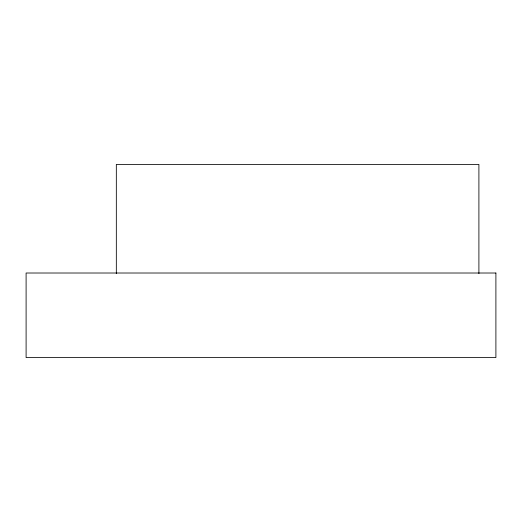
<?xml version="1.0" encoding="UTF-8"?>
<svg xmlns="http://www.w3.org/2000/svg" width="522" height="522" viewBox="0 0 522 522"><rect width="100%" height="100%" fill="white"/><g stroke="black" fill="none" stroke-linecap="round" stroke-linejoin="round"><path stroke-width="0.78" d="M478.902 273.632L478.902 164.423L116.328 164.423L116.328 273.632M495.9 273.013L26.1 273.013L26.1 357.577L495.9 357.577L495.9 273.013"/></g></svg>
